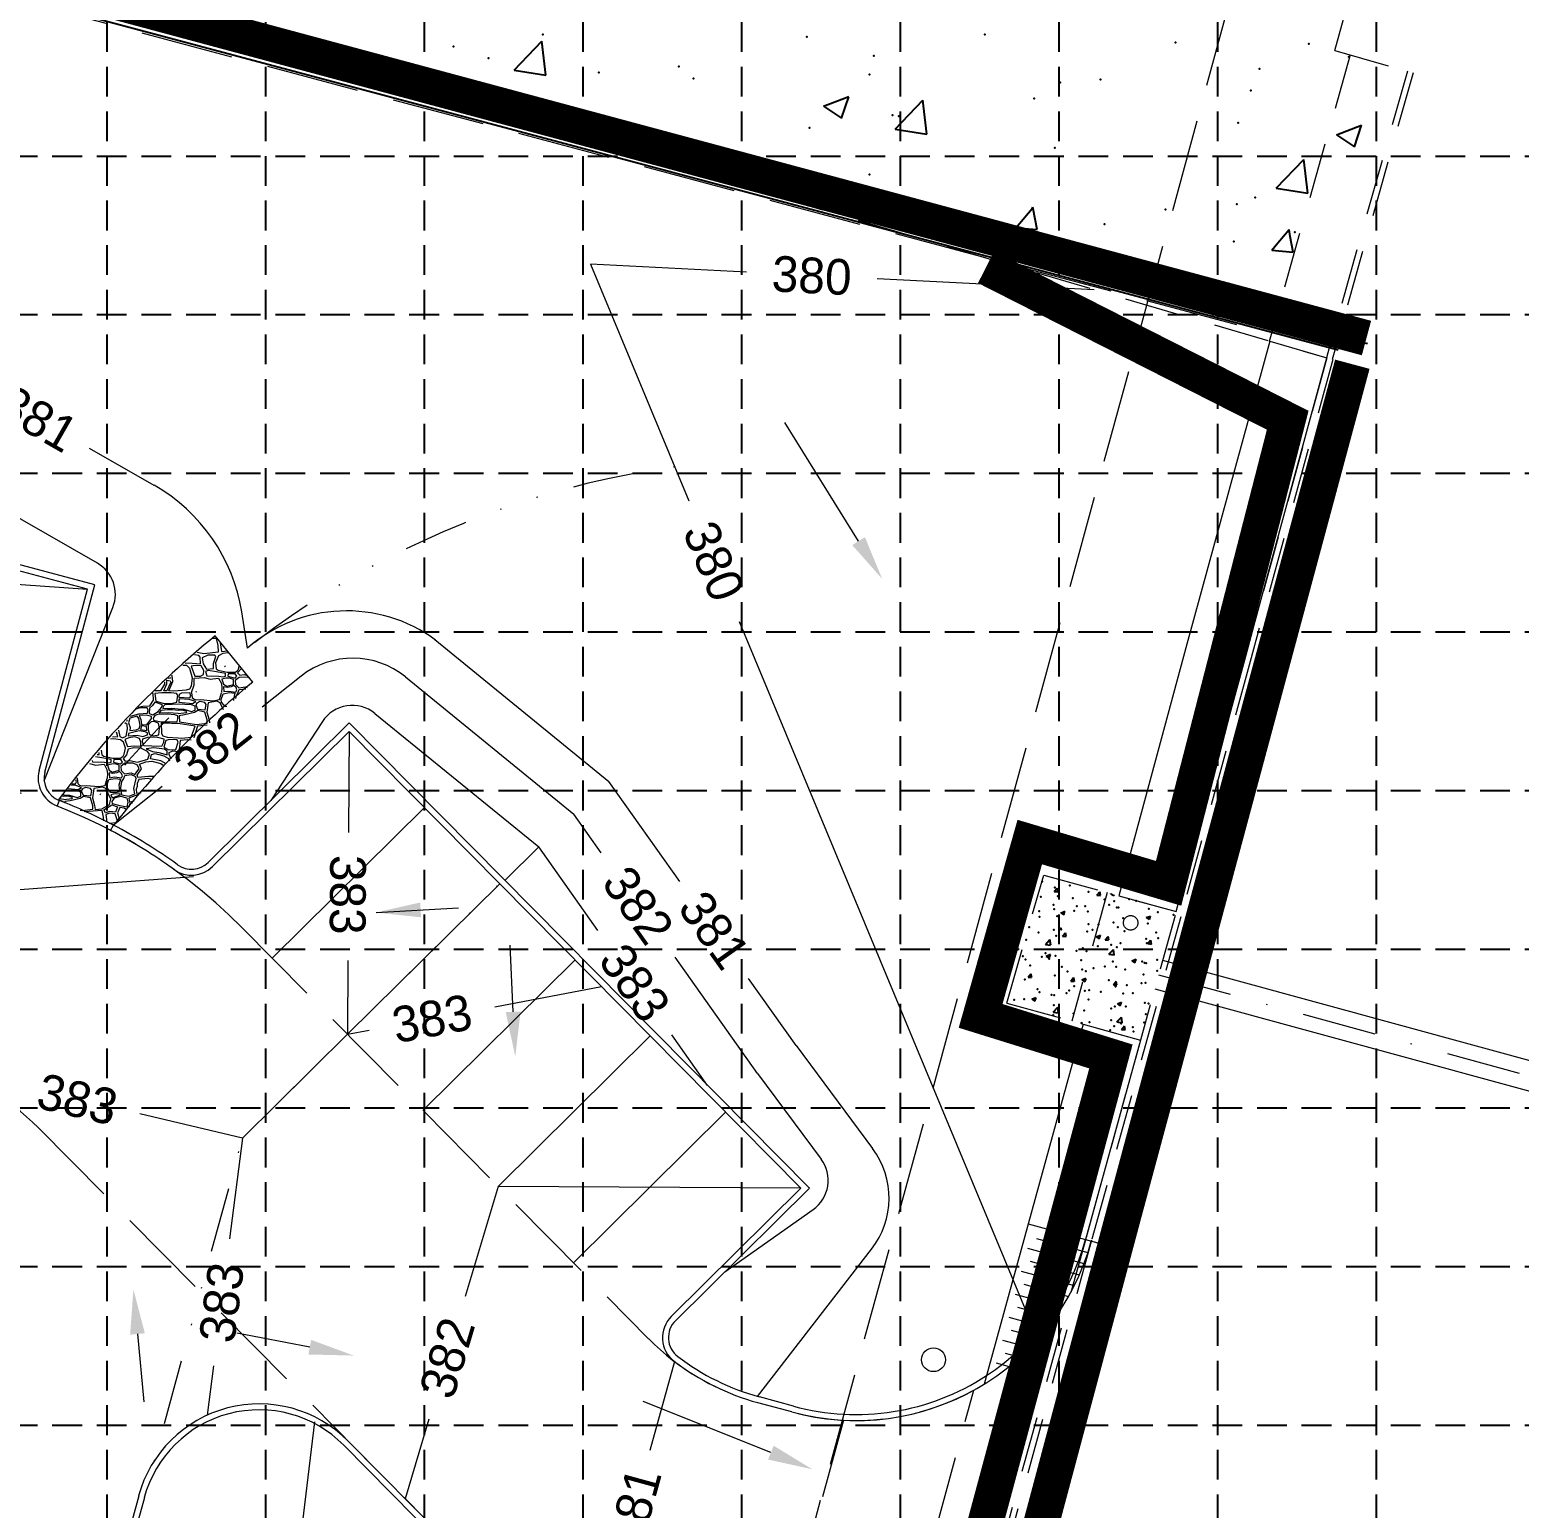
# Model space of a CAD drawing. Header units: feet. Extents: x 3681 to 4536, y 5858 to 6393.
# Drawn here: x 4221.9 to 4347.1, y 6145.1 to 6269.4 of the extents above; entities that cross this region are included whole.
import ezdxf
from ezdxf.enums import TextEntityAlignment as Align

# ---------------------------------------------------------------- set-up
doc = ezdxf.new("R2010")
doc.units = ezdxf.units.FT
doc.header["$MEASUREMENT"] = 0
for name, pattern in [('DGN Style 2', [7.802862, 4.681717, -3.121145]), ('DGN Style 3', [10.924007, 7.802862, -3.121145]), ('DGN Style 4', [12.492382, 6.242289, -3.121145, 0.007803, -3.121145]), ('DGN Style 6', [14.841043, 0.007803, -3.121145, 5.462003, -3.121145, 0.007803, -3.121145]), ('HIDDEN', [0.375, 0.25, -0.125])]:
    doc.linetypes.add(name, pattern=pattern)
doc.layers.get('0').update_dxf_attribs({"lineweight": 0})
doc.layers.add('GRID', color=254, linetype='HIDDEN')
doc.layers.add('SILT FENCE', color=200, linetype='Continuous')
for name, color, linetype, lineweight in [('Level 25', 7, 'Continuous', 0), ('Level 35', 7, 'Continuous', 0), ('Level 38', 7, 'Continuous', 0), ('Level 41', 7, 'Continuous', 0), ('Level 43', 7, 'Continuous', 0), ('LIMITS OF DISTURBANCE', 1, 'HIDDEN', 50), ('PC', 7, 'Continuous', 0), ('Proposed Contour Numbers', 7, 'Continuous', 0)]:
    doc.layers.add(name, color=color, linetype=linetype, lineweight=lineweight)
doc.styles.add('Style-ENGINEERING', font='ENGINEERING.shx')

msp = doc.modelspace()

# ---------------------------------------------------------------- linework, layer by layer
at = {"color": 0, "linetype": 'ByBlock', "lineweight": -2}
for p, q in [((4262.65, 6265.97), (4264.99, 6268.4)), ((4265.33, 6265.55), (4264.99, 6268.4)), ((4262.65, 6265.97), (4265.32, 6265.55)), ((4288.66, 6262.93), (4290.77, 6263.74)), ((4288.66, 6262.93), (4290.16, 6261.92)), ((4290.16, 6261.92), (4290.77, 6263.73)), ((4294.67, 6261), (4297.01, 6263.44)), ((4297.34, 6260.58), (4297.01, 6263.43)), ((4294.67, 6261), (4297.34, 6260.59)), ((4331.78, 6260.53), (4333.88, 6261.33)), ((4331.78, 6260.53), (4333.27, 6259.52)), ((4333.27, 6259.52), (4333.88, 6261.33)), ((4326.69, 6256.04), (4329.02, 6258.47)), ((4329.36, 6255.62), (4329.03, 6258.47)), ((4284.09, 6255.55), (4284.74, 6256.33)), ((4284.93, 6255.3), (4284.74, 6256.33)), ((4326.69, 6256.04), (4329.36, 6255.62)), ((4304.81, 6252.72), (4306.18, 6254.35)), ((4306.18, 6254.35), (4306.26, 6254.45)), ((4306.28, 6254.32), (4306.26, 6254.44)), ((4306.61, 6252.56), (4306.28, 6254.32)), ((4304.81, 6252.72), (4306.6, 6252.57)), ((4306.57, 6250.85), (4308.67, 6251.66)), ((4308.07, 6249.84), (4308.68, 6251.66)), ((4326.33, 6250.84), (4326.84, 6251.44)), ((4326.84, 6251.44), (4327.78, 6252.56)), ((4327.88, 6251.99), (4327.78, 6252.56)), ((4328.13, 6250.68), (4327.88, 6251.99)), ((4306.57, 6250.85), (4308.06, 6249.85)), ((4326.33, 6250.84), (4328.12, 6250.68)), ((4308.04, 6196.94), (4308.29, 6197.22)), ((4308.04, 6196.94), (4308.34, 6196.91)), ((4308.35, 6196.91), (4308.29, 6197.22)), ((4311.63, 6196.62), (4311.87, 6196.91)), ((4311.63, 6196.62), (4311.93, 6196.6)), ((4311.93, 6196.59), (4311.88, 6196.91)), ((4312.8, 6196.75), (4312.81, 6196.76)), ((4312.8, 6196.75), (4313.05, 6196.59)), ((4313.05, 6196.58), (4313.08, 6196.68)), ((4308.6, 6195.14), (4308.71, 6195.18)), ((4308.6, 6195.14), (4308.68, 6195.08)), ((4308.68, 6195.08), (4308.85, 6194.97)), ((4308.71, 6195.18), (4308.95, 6195.28)), ((4308.85, 6194.97), (4308.95, 6195.27)), ((4315.78, 6194.74), (4316.13, 6194.87)), ((4315.78, 6194.74), (4316.03, 6194.57)), ((4316.04, 6194.57), (4316.14, 6194.87)), ((4307.3, 6192.49), (4307.69, 6192.9)), ((4307.75, 6192.42), (4307.69, 6192.9)), ((4308.74, 6193.18), (4308.98, 6193.46)), ((4308.74, 6193.18), (4309.04, 6193.15)), ((4309.04, 6193.15), (4308.98, 6193.46)), ((4311.58, 6193.13), (4311.93, 6193.26)), ((4311.58, 6193.13), (4311.83, 6192.96)), ((4311.83, 6192.96), (4311.94, 6193.26)), ((4312.32, 6192.86), (4312.57, 6193.15)), ((4312.32, 6192.86), (4312.62, 6192.84)), ((4312.63, 6192.83), (4312.57, 6193.15)), ((4315.91, 6192.55), (4316.15, 6192.84)), ((4315.91, 6192.55), (4316.21, 6192.52)), ((4316.21, 6192.52), (4316.16, 6192.83)), ((4307.3, 6192.49), (4307.74, 6192.42)), ((4307.38, 6191.51), (4307.69, 6191.63)), ((4307.38, 6191.51), (4307.61, 6191.36)), ((4307.61, 6191.36), (4307.63, 6191.35)), ((4307.63, 6191.34), (4307.73, 6191.65)), ((4307.69, 6191.63), (4307.73, 6191.65)), ((4312.63, 6191.67), (4313.02, 6192.07)), ((4312.63, 6191.67), (4313.08, 6191.6)), ((4313.08, 6191.59), (4313.03, 6192.07)), ((4314.57, 6191.11), (4314.92, 6191.25)), ((4314.82, 6190.94), (4314.92, 6191.25)), ((4305.85, 6189.73), (4306.09, 6190.02)), ((4306.15, 6189.7), (4306.09, 6190.01)), ((4314.57, 6191.11), (4314.81, 6190.95)), ((4305.85, 6189.73), (4306.14, 6189.7)), ((4309.43, 6189.41), (4309.67, 6189.7)), ((4309.43, 6189.41), (4309.73, 6189.39)), ((4309.74, 6189.38), (4309.68, 6189.7)), ((4310.36, 6189.5), (4310.71, 6189.64)), ((4310.36, 6189.5), (4310.61, 6189.33)), ((4310.62, 6189.33), (4310.72, 6189.63)), ((4313.02, 6189.1), (4313.26, 6189.39)), ((4313.02, 6189.1), (4313.32, 6189.07)), ((4313.32, 6189.07), (4313.26, 6189.38)), ((4306.16, 6187.89), (4306.51, 6188.02)), ((4306.16, 6187.89), (4306.41, 6187.72)), ((4306.42, 6187.72), (4306.52, 6188.02)), ((4313.35, 6187.49), (4313.7, 6187.62)), ((4313.35, 6187.49), (4313.6, 6187.32)), ((4313.6, 6187.32), (4313.7, 6187.62)), ((4307.96, 6186.8), (4308.35, 6187.2)), ((4307.96, 6186.8), (4308.41, 6186.73)), ((4308.41, 6186.72), (4308.35, 6187.2)), ((4313.3, 6185.97), (4313.69, 6186.37)), ((4313.75, 6185.9), (4313.69, 6186.37)), ((4310.27, 6185.83), (4310.37, 6185.94)), ((4310.4, 6185.79), (4310.37, 6185.94)), ((4313.3, 6185.97), (4313.74, 6185.9)), ((4313.71, 6185.34), (4313.95, 6185.63)), ((4313.71, 6185.34), (4314.01, 6185.31)), ((4314.02, 6185.31), (4313.96, 6185.62))]:
    msp.add_line(p, q, dxfattribs=at)
for p in [(4265.07, 6268.95), (4302.22, 6268.96), (4244.48, 6267.64), (4257.56, 6267.96), (4287.26, 6268.77), (4318.23, 6268.28), (4329.43, 6268.19), (4260.5, 6266.96), (4292.88, 6267.18), (4332.81, 6267.08), (4269.76, 6265.77), (4276.51, 6266.28), (4277.73, 6265.26), (4292.53, 6265.61), (4311.94, 6265.19), (4325.3, 6266.09), (4308.54, 6264.93), (4324.56, 6264.25), (4262.32, 6263.15), (4306.36, 6263.59), (4294.44, 6262.19), (4294.99, 6262.1), (4323.5, 6261.55), (4287.48, 6261.11), (4276.95, 6259.18), (4308.1, 6259.44), (4292.52, 6257.19), (4324.92, 6255.25), (4317.41, 6254.26), (4323.4, 6254.69), (4296.25, 6253.71), (4312.26, 6253.03), (4298.46, 6251.76), (4305.9, 6251.69), (4323.14, 6251.57), (4328.28, 6252.36), (4307.73, 6249.46), (4328.39, 6244.91), (4307.02, 6197.78), (4306.93, 6196.48), (4308.11, 6197.27), (4308.34, 6196.53), (4309.36, 6197.43), (4309.6, 6196.37), (4310.93, 6196.91), (4312.26, 6196.26), (4314.35, 6196.29), (4306.79, 6195.29), (4307.98, 6195.81), (4308.04, 6195.46), (4309.73, 6195.3), (4309.94, 6195.71), (4310.65, 6195.7), (4310.87, 6195.24), (4312.65, 6195.8), (4313.09, 6196.12), (4313.32, 6195.58), (4313.44, 6195.59), (4314.93, 6196.14), (4315.99, 6195.47), (4316.76, 6195.2), (4305.93, 6193.94), (4306.82, 6194.8), (4308.28, 6194.87), (4308.6, 6193.83), (4310.93, 6194.2), (4311.78, 6194.15), (4313.03, 6194.32), (4313.38, 6193.93), (4313.85, 6194.7), (4315.9, 6194.25), (4318.08, 6194.98), (4305.69, 6192.88), (4306.73, 6193.49), (4308.02, 6193.7), (4308.21, 6193.2), (4308.62, 6193.74), (4310.81, 6193.58), (4311.27, 6193.71), (4313.61, 6192.59), (4313.94, 6193.6), (4315.76, 6192.95), (4315.84, 6192.58), (4316.61, 6193.49), (4316.77, 6193.01), (4305.41, 6191.51), (4307.01, 6191.45), (4307.31, 6191.76), (4307.63, 6191.27), (4308.15, 6191.54), (4309.92, 6191.95), (4310.46, 6192.18), (4310.75, 6191.91), (4311.71, 6192.34), (4312.84, 6192.45), (4313.32, 6192.26), (4305.63, 6191.22), (4306.01, 6190.71), (4308.68, 6190.6), (4309.15, 6190.21), (4310.3, 6191.16), (4310.4, 6190.37), (4310.69, 6190.25), (4311.35, 6190.49), (4312.29, 6190.62), (4312.96, 6191.05), (4313.26, 6190.6), (4314.02, 6190.37), (4315.45, 6191.04), (4315.63, 6190.93), (4315.78, 6190.92), (4316.69, 6190.26), (4316.7, 6191.2), (4305.57, 6189.55), (4305.99, 6189.79), (4308.09, 6189.87), (4309.72, 6188.97), (4312.63, 6189.47), (4313.2, 6188.94), (4314.14, 6189.07), (4315.39, 6189.23), (4315.55, 6189.97), (4315.72, 6189.26), (4304.67, 6187.82), (4305.51, 6187.89), (4306.63, 6188.73), (4306.8, 6188.47), (4307.83, 6188.24), (4308.03, 6188.21), (4309.08, 6188.4), (4309.3, 6188.62), (4310.63, 6188.58), (4310.92, 6187.87), (4310.98, 6188.65), (4311.97, 6188.5), (4313.83, 6188.37), (4314.64, 6188.39), (4315.66, 6187.59), (4315.97, 6187.51), (4307.97, 6186.54), (4308, 6187.37), (4309.66, 6186.68), (4310.57, 6186.92), (4312.82, 6187.09), (4313.14, 6187.27), (4314.07, 6187.26), (4315.74, 6186.62), (4311, 6185.95), (4312.76, 6185.29), (4312.83, 6186.12), (4313.07, 6185.61), (4313.67, 6185.84), (4314.65, 6185.54), (4314.72, 6185.17), (4315.6, 6185.93)]:
    msp.add_point(p, dxfattribs=at)
at = {"layer": 'GRID', "linetype": 'HIDDEN', "ltscale": 10}
for p, q in [((4228.42, 6378.75), (4228.42, 5912.02)), ((4241.76, 6378.75), (4241.76, 5912.02)), ((4255.09, 6378.75), (4255.09, 5912.02)), ((4268.42, 6378.75), (4268.42, 5912.02)), ((4281.76, 6378.75), (4281.76, 5912.02)), ((4295.09, 6378.75), (4295.09, 5912.02)), ((4308.42, 6378.75), (4308.42, 5912.02)), ((4321.76, 6378.75), (4321.76, 5912.02)), ((4335.09, 6378.75), (4335.09, 5912.02)), ((3695.09, 6258.75), (4521.76, 6258.75)), ((3695.09, 6245.42), (4521.76, 6245.42)), ((3695.09, 6232.08), (4521.76, 6232.08)), ((3695.09, 6218.75), (4521.76, 6218.75)), ((3695.09, 6205.42), (4521.76, 6205.42)), ((3695.09, 6192.08), (4521.76, 6192.08)), ((3695.09, 6178.75), (4521.76, 6178.75)), ((3695.09, 6165.42), (4521.76, 6165.42)), ((3695.09, 6152.08), (4521.76, 6152.08))]:
    msp.add_line(p, q, dxfattribs=at)
at = {"layer": 'Level 25', "color": 7, "linetype": 'DGN Style 3', "lineweight": 0}
for p, q in [((3956.91, 6342.21), (4325.6, 6244)), ((4328.66, 6293.29), (4247.43, 5995.7)), ((4239.75, 6193.94), (4273.96, 6159.34)), ((4222.68, 6177.06), (4256.9, 6142.46)), ((4291.94, 6120.77), (4301.29, 6155.02)), ((4285.99, 6153.2), (4283.14, 6153.97))]:
    msp.add_line(p, q, dxfattribs=at)
for centre, radius, start, end in [((4208.1, 6162.65), 44.5, 44.6799, 75.0844), ((4208.1, 6162.65), 20.5, 44.6799, 75.0844), ((4288.54, 6173.75), 20.5, 224.6799, 254.733), ((4291.39, 6172.97), 20.5, 254.733, 298.8917)]:
    msp.add_arc(centre, radius, start, end, dxfattribs=at)
at = {"layer": 'Level 35', "color": 7, "linetype": 'DGN Style 2', "lineweight": 0}
for p, q in [((4147.04, 6297.33), (4254.13, 6264.35)), ((4331.62, 6267.61), (4337.05, 6286.97)), ((4331.62, 6267.61), (4337.73, 6265.88)), ((4332.92, 6267.24), (4326.11, 6243.16)), ((4337.73, 6265.88), (4330.92, 6241.8)), ((4338.21, 6265.74), (4331.4, 6241.66)), ((4254.13, 6264.35), (4330.97, 6241.78)), ((4330.97, 6241.78), (4324.03, 6216.39)), ((4330.97, 6241.78), (4324.03, 6216.39)), ((4331.45, 6241.65), (4324.51, 6216.26)), ((4331.45, 6241.65), (4324.51, 6216.26)), ((4324.03, 6216.39), (4318.2, 6194.93)), ((4324.03, 6216.39), (4318.2, 6194.93)), ((4324.51, 6216.26), (4318.68, 6194.8)), ((4324.51, 6216.26), (4318.68, 6194.8)), ((4304.05, 6187.55), (4307.16, 6198.32)), ((4307.16, 6198.32), (4318.29, 6195.24)), ((4312.5, 6196.84), (4309.52, 6186.04)), ((4318.2, 6194.93), (4310.69, 6167.75)), ((4318.2, 6194.93), (4310.69, 6167.75)), ((4318.68, 6194.8), (4311.18, 6167.62)), ((4318.68, 6194.8), (4311.18, 6167.62)), ((4304.05, 6187.55), (4315.3, 6184.44)), ((4310.69, 6167.75), (4301.27, 6133.33)), ((4310.69, 6167.75), (4301.27, 6133.33)), ((4311.18, 6167.62), (4301.75, 6133.2)), ((4311.18, 6167.62), (4301.75, 6133.2))]:
    msp.add_line(p, q, dxfattribs=at)
msp.add_circle((4314.47, 6194.3), 0.61, dxfattribs=at)
at = {"layer": 'Level 38', "color": 7, "linetype": 'Continuous', "lineweight": 0}
for p, q in [((4227.41, 6222.7), (4139.48, 6246.12)), ((4226.8, 6222.35), (4139.83, 6245.51)), ((4326.17, 6243.19), (4319.2, 6217.71)), ((4326.17, 6243.19), (4330.97, 6241.78)), ((4318.29, 6195.24), (4330.97, 6241.78)), ((4223.22, 6206.96), (4227.41, 6222.7)), ((4222.73, 6207.09), (4226.8, 6222.35)), ((4319.2, 6217.71), (4313.47, 6196.58)), ((4248.79, 6211.1), (4236.95, 6199.38)), ((4248.79, 6210.39), (4237.3, 6199.03)), ((4248.79, 6211.1), (4287.47, 6171.99)), ((4248.79, 6210.39), (4286.76, 6171.99)), ((4255.12, 6203.99), (4242.32, 6191.33)), ((4261.45, 6197.59), (4248.65, 6184.93)), ((4313.47, 6196.58), (4318.29, 6195.24)), ((4267.78, 6191.19), (4254.98, 6178.53)), ((4310.48, 6185.77), (4305.87, 6169.08)), ((4310.48, 6185.77), (4315.3, 6184.44)), ((4274.1, 6184.79), (4261.3, 6172.13)), ((4315.3, 6184.44), (4310.68, 6167.69)), ((4280.43, 6178.39), (4267.63, 6165.73)), ((4286.76, 6171.99), (4275.86, 6161.22)), ((4287.47, 6171.99), (4276.21, 6160.86)), ((4305.87, 6169.08), (4302.16, 6155.53)), ((4305.85, 6169.01), (4310.68, 6167.69)), ((4306.55, 6167.78), (4310.87, 6166.6)), ((4310.68, 6167.69), (4312.12, 6167.3)), ((4312.12, 6167.3), (4295.08, 6104.56)), ((4305.81, 6166.95), (4310.54, 6165.66)), ((4305.28, 6165.02), (4309.72, 6163.81)), ((4306.03, 6165.85), (4310.15, 6164.72)), ((4305.5, 6163.93), (4309.24, 6162.9)), ((4304.75, 6163.09), (4308.71, 6162.01)), ((4304.97, 6162), (4308.12, 6161.13)), ((4304.22, 6161.16), (4307.48, 6160.27)), ((4304.44, 6160.07), (4306.78, 6159.43)), ((4303.7, 6159.23), (4306.01, 6158.6)), ((4303.91, 6158.14), (4305.17, 6157.8)), ((4303.17, 6157.31), (4304.25, 6157.01)), ((4285.99, 6153.2), (4283.14, 6153.97)), ((4286.12, 6153.68), (4283.27, 6154.46)), ((4248.34, 6150.41), (4256.54, 6142.11)), ((4248.69, 6150.76), (4256.9, 6142.46)), ((4231.1, 6146.14), (4208.62, 6063.81)), ((4231.58, 6146.01), (4209.1, 6063.64))]:
    msp.add_line(p, q, dxfattribs=at)
at = {"layer": 'Level 38', "color": 1, "linetype": 'Continuous', "lineweight": 0}
for p, q in [((4224.42, 6204.58), (4224.24, 6204.12)), ((4228.74, 6202.07), (4228.98, 6202.51))]:
    msp.add_line(p, q, dxfattribs=at)
at = {"layer": 'Level 38', "color": 7, "linetype": 'Continuous', "lineweight": 0}
for centre, radius, start, end in [((4225.15, 6206.45), 2.5, 165.0844, 248.7348), ((4225.15, 6206.45), 2, 165.0844, 248.7348), ((4208.1, 6162.65), 45, 54.2814, 62.3653), ((4208.1, 6162.65), 44.5, 54.2814, 62.3653), ((4235.54, 6200.8), 2.5, 234.2814, 314.6799), ((4235.54, 6200.8), 2, 234.2814, 314.6799), ((4291.39, 6172.97), 20.5, 254.733, 344.6899), ((4291.39, 6172.97), 20, 303.2768, 344.6899), ((4277.62, 6159.44), 2.5, 134.6799, 232.6635), ((4277.62, 6159.44), 2, 134.6799, 232.6635), ((4288.54, 6173.75), 20.5, 232.6635, 254.733), ((4288.54, 6173.75), 20, 232.6635, 254.733), ((4291.39, 6172.97), 20, 254.733, 303.2768), ((4241.22, 6143.37), 10.5, 44.6799, 164.733), ((4241.22, 6143.37), 10, 44.6799, 164.733)]:
    msp.add_arc(centre, radius, start, end, dxfattribs=at)
at = {"layer": 'Level 38', "color": 1, "linetype": 'Continuous', "lineweight": 0}
msp.add_arc((4208.1, 6162.65), 45, 62.3653, 68.7348, dxfattribs=at)
at = {"layer": 'Level 41', "color": 7, "linetype": 'Continuous', "lineweight": 0}
for p, q in [((4317.15, 6191.15), (4383.7, 6172.99)), ((4316.49, 6188.74), (4382.04, 6170.85))]:
    msp.add_line(p, q, dxfattribs=at)
at = {"layer": 'Level 41', "color": 7, "linetype": 'DGN Style 4', "lineweight": 0}
msp.add_line((4316.82, 6189.94), (4382.87, 6171.92), dxfattribs=at)
at = {"layer": 'Level 41', "color": 7, "linetype": 'Continuous', "lineweight": 0}
msp.add_circle((4297.9, 6157.58), 1, dxfattribs=at)
at = {"layer": 'Level 43', "color": 7, "lineweight": -3}
for p, q in [((4332.98, 6243.59), (3955.78, 6343.42)), ((3955.78, 6343.42), (4334.37, 6242.98)), ((4331.92, 6242.42), (3956.48, 6342.7))]:
    msp.add_line(p, q, dxfattribs=at)
at = {"layer": 'Level 43', "color": 1, "linetype": 'Continuous', "lineweight": 0}
for p, q in [((4237.63, 6218.19), (4237.26, 6218.16)), ((4237.43, 6218.31), (4237.6, 6218.33)), ((4240.7, 6214.54), (4237.54, 6218.41)), ((4237.77, 6217.62), (4237.63, 6218.19)), ((4237.8, 6217.08), (4237.77, 6217.62)), ((4237.99, 6217.85), (4237.96, 6217.84)), ((4237.96, 6217.84), (4238.05, 6217.11)), ((4236.15, 6216.77), (4235.78, 6216.82)), ((4236.02, 6217.04), (4236.57, 6216.95)), ((4236.27, 6216.64), (4236.15, 6216.77)), ((4236.29, 6216.07), (4236.27, 6216.64)), ((4236.91, 6216.79), (4236.44, 6216.57)), ((4236.44, 6216.57), (4236.52, 6216.07)), ((4236.57, 6216.95), (4237.8, 6217.08)), ((4237.49, 6216.79), (4236.91, 6216.79)), ((4237.38, 6216.09), (4237.59, 6216.69)), ((4237.59, 6216.69), (4237.49, 6216.79)), ((4237.8, 6216.73), (4237.55, 6216.16)), ((4238.16, 6216.93), (4237.8, 6216.73)), ((4238.05, 6217.11), (4238.56, 6217.15)), ((4238.6, 6216.98), (4238.16, 6216.93)), ((4238.71, 6216.97), (4238.6, 6216.98)), ((4233.92, 6215.07), (4233.9, 6215.12)), ((4233.97, 6214.59), (4233.92, 6215.07)), ((4234.82, 6215.95), (4235.11, 6215.96)), ((4235.02, 6216.12), (4235.25, 6216.15)), ((4235.11, 6215.96), (4235.36, 6215.71)), ((4235.25, 6216.15), (4236.29, 6216.07)), ((4235.36, 6215.71), (4235.6, 6214.88)), ((4235.86, 6215.93), (4235.52, 6215.87)), ((4235.52, 6215.87), (4235.81, 6215.02)), ((4236.34, 6215.9), (4235.86, 6215.93)), ((4236.3, 6215.02), (4236.55, 6215.17)), ((4236.58, 6215.51), (4236.34, 6215.9)), ((4236.52, 6216.07), (4236.81, 6215.61)), ((4236.55, 6215.17), (4236.58, 6215.51)), ((4236.94, 6215.5), (4236.72, 6215.43)), ((4236.72, 6215.43), (4236.82, 6215.05)), ((4236.81, 6215.61), (4237.39, 6215.68)), ((4236.82, 6215.05), (4237.83, 6215.02)), ((4237.63, 6215.4), (4236.94, 6215.5)), ((4237.39, 6215.68), (4237.38, 6216.09)), ((4237.55, 6216.16), (4237.61, 6215.65)), ((4237.61, 6215.65), (4237.79, 6215.53)), ((4238.4, 6215.25), (4237.63, 6215.4)), ((4237.79, 6215.53), (4238.54, 6215.37)), ((4238.19, 6214.98), (4238.4, 6215.03)), ((4238.4, 6215.03), (4238.4, 6215.25)), ((4238.54, 6215.37), (4239.2, 6215.37)), ((4238.63, 6215.24), (4238.59, 6215.02)), ((4239.21, 6215.24), (4238.63, 6215.24)), ((4239.2, 6215.37), (4239.43, 6215.52)), ((4239.2, 6214.87), (4239.34, 6215.03)), ((4239.34, 6215.03), (4239.21, 6215.24)), ((4239.7, 6215.64), (4239.4, 6215.3)), ((4239.4, 6215.3), (4239.59, 6215.12)), ((4239.43, 6215.52), (4239.51, 6215.71)), ((4239.51, 6215.71), (4239.55, 6215.94)), ((4239.59, 6215.12), (4239.97, 6215.16)), ((4239.73, 6215.72), (4239.7, 6215.64)), ((4239.97, 6215.16), (4240.24, 6215.1)), ((4232.92, 6213.79), (4232.46, 6213.81)), ((4233.26, 6214.37), (4232.92, 6213.79)), ((4233.2, 6213.81), (4233.46, 6214.39)), ((4233.47, 6213.81), (4233.2, 6213.81)), ((4233.27, 6214.54), (4233.26, 6214.37)), ((4233.46, 6214.39), (4233.47, 6214.69)), ((4233.47, 6214.69), (4233.74, 6214.65)), ((4233.8, 6214.52), (4233.47, 6213.81)), ((4233.78, 6214.85), (4233.59, 6214.83)), ((4233.64, 6213.81), (4233.97, 6214.59)), ((4234.05, 6213.76), (4233.64, 6213.81)), ((4233.74, 6214.96), (4233.78, 6214.85)), ((4233.74, 6214.65), (4233.8, 6214.52)), ((4234.42, 6213.8), (4234.05, 6213.76)), ((4235.09, 6213.86), (4234.43, 6213.8)), ((4235.37, 6213.95), (4235.09, 6213.86)), ((4235.51, 6214.19), (4235.37, 6213.95)), ((4235.6, 6214.88), (4235.51, 6214.19)), ((4235.54, 6213.66), (4235.76, 6214.3)), ((4235.76, 6214.3), (4235.77, 6214.86)), ((4235.77, 6214.86), (4236.59, 6214.92)), ((4235.81, 6215.02), (4236.3, 6215.02)), ((4236.59, 6214.92), (4237.12, 6214.78)), ((4237.12, 6214.78), (4237.81, 6214.86)), ((4237.81, 6214.86), (4238.05, 6214.41)), ((4237.83, 6215.02), (4238.19, 6214.98)), ((4238.05, 6214.41), (4238.09, 6214.05)), ((4238.09, 6214.05), (4238.07, 6213.67)), ((4238.43, 6214.86), (4238.08, 6214.78)), ((4238.08, 6214.78), (4238.22, 6214.36)), ((4238.22, 6214.36), (4238.51, 6214.19)), ((4238.54, 6214.07), (4238.24, 6214.13)), ((4238.24, 6214.13), (4238.26, 6213.73)), ((4238.26, 6213.73), (4238.68, 6213.78)), ((4238.74, 6214.87), (4238.43, 6214.86)), ((4238.51, 6214.19), (4239.07, 6214.34)), ((4238.88, 6214.13), (4238.54, 6214.07)), ((4238.59, 6215.02), (4239.2, 6214.87)), ((4238.68, 6213.78), (4239.26, 6213.7)), ((4239.08, 6214.76), (4238.74, 6214.87)), ((4239.11, 6214.24), (4238.88, 6214.13)), ((4239.07, 6214.34), (4239.08, 6214.76)), ((4239.28, 6214.08), (4239.11, 6214.24)), ((4239.55, 6214.93), (4239.21, 6214.67)), ((4239.21, 6214.67), (4239.25, 6214.32)), ((4239.25, 6214.32), (4239.53, 6214.04)), ((4239.26, 6213.7), (4239.35, 6213.89)), ((4239.35, 6213.89), (4239.28, 6214.08)), ((4239.45, 6213.66), (4239.55, 6213.9)), ((4239.53, 6214.04), (4240.09, 6214.14)), ((4240.24, 6214.95), (4239.55, 6214.93)), ((4239.55, 6213.9), (4240.09, 6213.98)), ((4240.09, 6214.14), (4240.22, 6214.08)), ((4240.09, 6213.98), (4240.1, 6213.98)), ((4240.43, 6214.86), (4240.24, 6214.95)), ((4231.45, 6212.51), (4232.04, 6212.53)), ((4232.25, 6212.57), (4232.01, 6212.35)), ((4232.04, 6212.53), (4232.35, 6213.01)), ((4232.31, 6213.57), (4232.22, 6213.59)), ((4232.47, 6212.84), (4232.25, 6212.57)), ((4232.35, 6213.01), (4232.31, 6213.57)), ((4233.05, 6213.64), (4232.45, 6213.57)), ((4232.45, 6213.57), (4232.53, 6212.94)), ((4233.09, 6212.63), (4232.47, 6212.84)), ((4232.53, 6212.94), (4233.24, 6212.74)), ((4233.02, 6212.41), (4233.09, 6212.63)), ((4233.83, 6213.63), (4233.05, 6213.64)), ((4233.29, 6212.62), (4233.17, 6212.48)), ((4233.24, 6212.74), (4233.94, 6212.76)), ((4233.91, 6212.64), (4233.29, 6212.62)), ((4234.27, 6213.58), (4233.83, 6213.63)), ((4234.41, 6212.68), (4233.91, 6212.64)), ((4233.94, 6212.76), (4234.3, 6212.86)), ((4234.4, 6213.44), (4234.27, 6213.58)), ((4234.3, 6212.86), (4234.37, 6213.23)), ((4234.37, 6213.23), (4234.4, 6213.44)), ((4235.55, 6212.62), (4234.43, 6212.68)), ((4234.49, 6213.5), (4234.47, 6213.27)), ((4234.47, 6213.27), (4235.41, 6213.2)), ((4234.53, 6213.12), (4234.47, 6213.05)), ((4234.47, 6213.05), (4234.47, 6212.84)), ((4234.47, 6212.84), (4235.63, 6212.74)), ((4234.7, 6213.61), (4234.49, 6213.5)), ((4235.35, 6213.08), (4234.53, 6213.12)), ((4235.39, 6213.64), (4234.7, 6213.61)), ((4235.9, 6212.89), (4235.35, 6213.08)), ((4235.48, 6213.36), (4235.39, 6213.64)), ((4235.41, 6213.2), (4235.48, 6213.36)), ((4235.54, 6213.64), (4235.59, 6213.24)), ((4235.84, 6212.51), (4235.55, 6212.62)), ((4235.59, 6213.24), (4235.75, 6213.09)), ((4235.63, 6212.74), (4235.9, 6212.89)), ((4235.75, 6213.09), (4235.99, 6213.03)), ((4236, 6212.77), (4235.89, 6212.61)), ((4235.89, 6212.61), (4236.04, 6212.26)), ((4235.99, 6213.03), (4236.32, 6213.07)), ((4236.24, 6212.91), (4236, 6212.77)), ((4236.67, 6212.82), (4236.24, 6212.91)), ((4236.32, 6213.07), (4237.36, 6212.97)), ((4236.77, 6212.65), (4236.67, 6212.82)), ((4236.69, 6212.2), (4236.77, 6212.65)), ((4236.94, 6212.8), (4236.82, 6212.02)), ((4237.66, 6212.93), (4236.94, 6212.8)), ((4237.36, 6212.97), (4237.89, 6213.06)), ((4237.94, 6212.8), (4237.66, 6212.93)), ((4237.89, 6213.06), (4238.07, 6213.64)), ((4238.22, 6212.2), (4237.94, 6212.8)), ((4238.04, 6213.06), (4238.21, 6213.56)), ((4238.06, 6212.86), (4238.04, 6213.06)), ((4238.36, 6212.47), (4238.06, 6212.86)), ((4238.21, 6213.56), (4238.73, 6213.66)), ((4238.73, 6213.66), (4239.17, 6213.59)), ((4239.17, 6213.59), (4239.06, 6213.1)), ((4239.06, 6213.1), (4239.07, 6213)), ((4239.28, 6213.39), (4239.24, 6213.16)), ((4239.44, 6213.65), (4239.28, 6213.39)), ((4230.08, 6211.29), (4230.12, 6211.29)), ((4230.12, 6211.29), (4230.14, 6211.37)), ((4230.35, 6211.51), (4230.25, 6211.11)), ((4230.96, 6211.68), (4230.35, 6211.51)), ((4230.41, 6211.68), (4231.1, 6211.88)), ((4231.21, 6212.37), (4230.9, 6212.25)), ((4231.12, 6211.46), (4230.96, 6211.68)), ((4231.06, 6212.44), (4231.45, 6212.51)), ((4231.1, 6211.88), (4231.83, 6211.93)), ((4231.22, 6210.91), (4231.12, 6211.46)), ((4231.74, 6211.75), (4231.15, 6211.73)), ((4231.15, 6211.73), (4231.28, 6211.4)), ((4231.8, 6212.37), (4231.21, 6212.37)), ((4231.28, 6211.4), (4231.34, 6210.97)), ((4232.18, 6211.65), (4231.74, 6211.75)), ((4231.78, 6210.94), (4232.19, 6211.46)), ((4231.9, 6212.17), (4231.8, 6212.37)), ((4231.83, 6211.93), (4231.9, 6212.17)), ((4232.01, 6212.35), (4231.99, 6211.89)), ((4231.99, 6211.89), (4232.3, 6211.77)), ((4232.19, 6211.46), (4232.18, 6211.65)), ((4232.3, 6211.77), (4232.73, 6212.05)), ((4232.46, 6211.74), (4232.33, 6211.49)), ((4232.33, 6211.49), (4232.34, 6211.33)), ((4232.34, 6211.33), (4232.96, 6211.2)), ((4232.72, 6211.81), (4232.46, 6211.74)), ((4233.48, 6211.85), (4232.72, 6211.81)), ((4232.73, 6212.05), (4233.02, 6212.41)), ((4232.82, 6211.93), (4233.03, 6212.17)), ((4233.59, 6211.96), (4232.82, 6211.93)), ((4233.03, 6212.17), (4233.52, 6212.23)), ((4233.17, 6212.48), (4233.13, 6212.31)), ((4233.13, 6212.31), (4233.86, 6212.35)), ((4234.13, 6211.79), (4233.48, 6211.85)), ((4233.52, 6212.23), (4233.95, 6212.22)), ((4234.41, 6211.9), (4233.59, 6211.96)), ((4233.86, 6212.35), (4234.41, 6212.29)), ((4233.95, 6212.22), (4234.42, 6212.18)), ((4234.38, 6211.69), (4234.13, 6211.79)), ((4234.34, 6211.21), (4234.4, 6211.45)), ((4234.4, 6211.45), (4234.38, 6211.69)), ((4234.43, 6212.29), (4234.9, 6212.25)), ((4234.88, 6212.14), (4234.43, 6212.18)), ((4234.43, 6211.9), (4234.9, 6211.94)), ((4234.95, 6211.78), (4234.51, 6211.71)), ((4234.51, 6211.71), (4234.54, 6211.18)), ((4235.14, 6212.05), (4234.88, 6212.14)), ((4234.9, 6212.25), (4235.53, 6212.06)), ((4234.9, 6211.94), (4235.11, 6211.98)), ((4235.78, 6211.98), (4234.95, 6211.78)), ((4235.11, 6211.98), (4235.14, 6212.05)), ((4235.53, 6212.06), (4235.85, 6212.17)), ((4236.06, 6212.15), (4235.78, 6211.98)), ((4235.85, 6212.17), (4235.84, 6212.51)), ((4236.04, 6212.26), (4236.69, 6212.2)), ((4236.65, 6212.02), (4236.06, 6212.15)), ((4236.86, 6211.36), (4236.65, 6212.02)), ((4236.82, 6212.02), (4237.02, 6211.37)), ((4236.86, 6211.07), (4236.86, 6211.36)), ((4237.02, 6211.37), (4237.05, 6211.1)), ((4238.5, 6212.47), (4238.36, 6212.47)), ((4229.34, 6209.97), (4229.24, 6210.32)), ((4229.39, 6210.5), (4229.52, 6209.97)), ((4230.13, 6210.97), (4229.93, 6211.12)), ((4230.05, 6210), (4230.16, 6210.6)), ((4230.16, 6210.6), (4230.13, 6210.97)), ((4230.24, 6210.22), (4230.21, 6210.02)), ((4230.21, 6210.02), (4230.97, 6210.07)), ((4231.14, 6210.43), (4230.24, 6210.22)), ((4230.25, 6211.11), (4230.38, 6210.72)), ((4230.38, 6210.72), (4230.35, 6210.46)), ((4230.35, 6210.46), (4230.9, 6210.52)), ((4230.9, 6210.52), (4231.14, 6210.64)), ((4230.97, 6210.07), (4231.45, 6209.96)), ((4231.14, 6210.64), (4231.22, 6210.91)), ((4231.64, 6210.36), (4231.14, 6210.43)), ((4231.34, 6210.85), (4231.26, 6210.54)), ((4231.26, 6210.54), (4231.78, 6210.47)), ((4231.34, 6210.97), (4231.78, 6210.94)), ((4231.77, 6210.81), (4231.34, 6210.85)), ((4231.45, 6209.96), (4231.84, 6210.09)), ((4231.83, 6210.27), (4231.64, 6210.36)), ((4231.78, 6210.47), (4231.77, 6210.81)), ((4231.84, 6210.09), (4231.83, 6210.27)), ((4232.15, 6211.19), (4231.91, 6210.94)), ((4231.91, 6210.94), (4231.91, 6210.51)), ((4231.91, 6210.51), (4232.01, 6210.13)), ((4232.01, 6210.13), (4232.35, 6210.03)), ((4232.37, 6211.21), (4232.15, 6211.19)), ((4232.35, 6210.03), (4232.8, 6210.09)), ((4232.77, 6211.08), (4232.37, 6211.21)), ((4232.84, 6210.65), (4232.77, 6211.08)), ((4232.8, 6210.09), (4232.84, 6210.65)), ((4232.96, 6211.2), (4233.71, 6211.18)), ((4233.86, 6211.06), (4232.98, 6211.07)), ((4232.98, 6211.07), (4233.02, 6210.2)), ((4233.02, 6210.2), (4233.12, 6210.03)), ((4233.12, 6210.03), (4233.5, 6209.9)), ((4233.71, 6211.18), (4234.34, 6211.21)), ((4234.42, 6211.04), (4233.86, 6211.06)), ((4235.84, 6210.84), (4234.43, 6211.04)), ((4234.54, 6211.18), (4235.97, 6210.97)), ((4235.52, 6209.91), (4235.84, 6210.84)), ((4236.03, 6210.84), (4235.74, 6209.86)), ((4235.97, 6210.97), (4236.86, 6211.07)), ((4236.85, 6210.9), (4236.03, 6210.84)), ((4227.95, 6208.82), (4228, 6208.43)), ((4228.99, 6209.76), (4228.73, 6209.73)), ((4228.9, 6209.93), (4229.34, 6209.97)), ((4229.56, 6209.69), (4228.99, 6209.76)), ((4229.52, 6209.97), (4229.75, 6209.86)), ((4229.82, 6209.48), (4229.56, 6209.69)), ((4229.75, 6209.86), (4230.05, 6210)), ((4229.98, 6208.99), (4229.82, 6209.48)), ((4229.89, 6208.49), (4229.98, 6208.99)), ((4230.26, 6209.86), (4229.93, 6209.72)), ((4229.93, 6209.72), (4230.16, 6209.13)), ((4230.23, 6208.9), (4230.09, 6208.41)), ((4230.16, 6209.13), (4230.73, 6209.19)), ((4230.69, 6209), (4230.23, 6208.9)), ((4230.78, 6209.92), (4230.26, 6209.86)), ((4231.29, 6208.97), (4230.69, 6209)), ((4230.73, 6209.19), (4231.29, 6209.16)), ((4231.17, 6209.79), (4230.78, 6209.92)), ((4231.27, 6209.48), (4231.17, 6209.79)), ((4231.29, 6209.16), (4231.27, 6209.48)), ((4231.85, 6208.69), (4231.29, 6208.97)), ((4231.42, 6209.5), (4231.45, 6209.77)), ((4231.52, 6209.17), (4231.42, 6209.5)), ((4231.45, 6209.77), (4231.86, 6209.9)), ((4232.21, 6209.15), (4231.52, 6209.17)), ((4232.36, 6209), (4231.73, 6208.92)), ((4231.73, 6208.92), (4232.27, 6208.69)), ((4231.86, 6209.9), (4232.58, 6209.92)), ((4233.01, 6209.12), (4232.21, 6209.15)), ((4233.26, 6208.9), (4232.36, 6209)), ((4232.58, 6209.92), (4233.21, 6209.77)), ((4233.18, 6209.47), (4233.01, 6209.12)), ((4233.21, 6209.77), (4233.18, 6209.47)), ((4233.39, 6209.63), (4233.22, 6209.07)), ((4233.22, 6209.07), (4233.58, 6208.88)), ((4233.5, 6208.73), (4233.26, 6208.9)), ((4233.68, 6209.71), (4233.39, 6209.63)), ((4233.5, 6209.9), (4234.42, 6209.85)), ((4233.58, 6208.88), (4234.12, 6208.85)), ((4234.33, 6209.67), (4233.68, 6209.71)), ((4234.12, 6208.85), (4234.22, 6208.88)), ((4234.22, 6208.88), (4234.43, 6209.49)), ((4234.43, 6209.49), (4234.33, 6209.67)), ((4234.43, 6209.85), (4234.73, 6209.83)), ((4234.58, 6209.62), (4234.49, 6208.85)), ((4234.49, 6208.85), (4234.7, 6208.87)), ((4235.17, 6209.69), (4234.58, 6209.62)), ((4234.73, 6209.83), (4235.52, 6209.91)), ((4235.51, 6209.64), (4235.17, 6209.69)), ((4235.74, 6209.86), (4235.74, 6209.86)), ((4226.98, 6207.69), (4227.51, 6207.55)), ((4227.18, 6207.93), (4227.21, 6207.83)), ((4227.21, 6207.83), (4228.22, 6207.8)), ((4228.01, 6208.18), (4227.46, 6208.25)), ((4227.51, 6207.55), (4228.2, 6207.63)), ((4227.62, 6208.44), (4227.78, 6208.46)), ((4227.78, 6208.46), (4227.77, 6208.62)), ((4228, 6208.43), (4228.17, 6208.31)), ((4228.79, 6208.02), (4228.01, 6208.18)), ((4228.17, 6208.31), (4228.92, 6208.15)), ((4228.2, 6207.63), (4228.43, 6207.19)), ((4228.22, 6207.8), (4228.58, 6207.76)), ((4228.82, 6207.63), (4228.47, 6207.55)), ((4228.47, 6207.55), (4228.61, 6207.14)), ((4228.58, 6207.76), (4228.79, 6207.81)), ((4228.79, 6207.81), (4228.79, 6208.02)), ((4229.13, 6207.65), (4228.82, 6207.63)), ((4228.92, 6208.15), (4229.58, 6208.15)), ((4229.01, 6208.02), (4228.98, 6207.79)), ((4228.98, 6207.79), (4229.58, 6207.65)), ((4229.6, 6208.02), (4229.01, 6208.02)), ((4229.47, 6207.54), (4229.13, 6207.65)), ((4229.46, 6207.12), (4229.47, 6207.54)), ((4229.58, 6208.15), (4229.81, 6208.3)), ((4229.58, 6207.65), (4229.73, 6207.81)), ((4229.73, 6207.81), (4229.6, 6208.02)), ((4229.94, 6207.71), (4229.6, 6207.45)), ((4230.09, 6208.41), (4229.79, 6208.08)), ((4229.79, 6208.08), (4229.97, 6207.9)), ((4229.81, 6208.3), (4229.89, 6208.49)), ((4230.63, 6207.73), (4229.94, 6207.71)), ((4229.97, 6207.9), (4230.36, 6207.94)), ((4230.36, 6207.94), (4231, 6207.79)), ((4231, 6207.56), (4230.63, 6207.73)), ((4231, 6207.79), (4231.87, 6208.06)), ((4231.15, 6207.23), (4231, 6207.56)), ((4231.16, 6207.64), (4231.69, 6207.83)), ((4231.34, 6207.24), (4231.16, 6207.64)), ((4231.69, 6207.83), (4232.2, 6207.89)), ((4232, 6208.48), (4231.85, 6208.69)), ((4231.87, 6208.06), (4232, 6208.48)), ((4232.09, 6208.08), (4232.19, 6208.44)), ((4232.96, 6207.91), (4232.09, 6208.08)), ((4232.19, 6208.44), (4232.48, 6208.54)), ((4232.2, 6207.89), (4232.96, 6207.7)), ((4232.27, 6208.69), (4232.79, 6208.62)), ((4232.48, 6208.54), (4233.22, 6208.33)), ((4232.79, 6208.62), (4233.48, 6208.41)), ((4233.41, 6207.65), (4232.96, 6207.91)), ((4232.96, 6207.7), (4233.25, 6207.5)), ((4233.22, 6208.33), (4233.61, 6208.1)), ((4233.48, 6208.41), (4233.5, 6208.73)), ((4233.61, 6208.1), (4233.68, 6207.91)), ((4233.66, 6208.63), (4233.98, 6208.75)), ((4233.66, 6208.45), (4233.66, 6208.63)), ((4233.83, 6208.06), (4233.66, 6208.45)), ((4233.98, 6208.75), (4234.42, 6208.71)), ((4234.43, 6208.71), (4234.53, 6208.71)), ((4225.86, 6206.14), (4225.81, 6206.33)), ((4225.92, 6206.44), (4225.94, 6206.48)), ((4225.92, 6206.42), (4225.98, 6206.02)), ((4228.28, 6205.84), (4228.46, 6206.42)), ((4228.42, 6205.84), (4228.6, 6206.34)), ((4228.43, 6207.19), (4228.48, 6206.82)), ((4228.48, 6206.82), (4228.46, 6206.44)), ((4228.6, 6206.34), (4229.12, 6206.44)), ((4228.61, 6207.14), (4228.9, 6206.97)), ((4228.92, 6206.85), (4228.63, 6206.91)), ((4228.63, 6206.91), (4228.65, 6206.5)), ((4228.65, 6206.5), (4229.07, 6206.56)), ((4228.9, 6206.97), (4229.46, 6207.12)), ((4229.27, 6206.91), (4228.92, 6206.85)), ((4229.07, 6206.56), (4229.65, 6206.48)), ((4229.12, 6206.44), (4229.56, 6206.37)), ((4229.49, 6207.02), (4229.27, 6206.91)), ((4229.56, 6206.37), (4229.44, 6205.88)), ((4229.66, 6206.86), (4229.49, 6207.02)), ((4229.6, 6207.45), (4229.63, 6207.09)), ((4229.63, 6207.09), (4229.92, 6206.82)), ((4229.65, 6206.48), (4229.73, 6206.66)), ((4229.73, 6206.66), (4229.66, 6206.86)), ((4229.83, 6206.42), (4229.66, 6206.17)), ((4229.84, 6206.44), (4229.94, 6206.68)), ((4229.92, 6206.82), (4230.48, 6206.91)), ((4229.94, 6206.68), (4230.48, 6206.76)), ((4230.48, 6206.91), (4230.79, 6206.78)), ((4230.48, 6206.76), (4230.79, 6206.62)), ((4230.7, 6205.59), (4230.88, 6206.42)), ((4230.79, 6206.78), (4231.15, 6207.23)), ((4230.79, 6206.62), (4230.89, 6206.44)), ((4230.98, 6206.7), (4231.34, 6207.24)), ((4231.02, 6206.51), (4230.98, 6206.7)), ((4231.11, 6206.35), (4230.98, 6206.02)), ((4231.93, 6206.61), (4231.02, 6206.51)), ((4231.86, 6206.42), (4231.11, 6206.35)), ((4232.24, 6206.36), (4231.86, 6206.42)), ((4232.43, 6206.59), (4231.93, 6206.61)), ((4224.73, 6205.08), (4224.8, 6205.07)), ((4224.82, 6205.07), (4225.29, 6205.03)), ((4225.94, 6205.4), (4225.05, 6205.44)), ((4225.17, 6205.59), (4226.02, 6205.52)), ((4225.29, 6205.03), (4225.92, 6204.84)), ((4225.74, 6205.86), (4225.42, 6205.88)), ((4225.52, 6206), (4225.8, 6205.97)), ((4226.29, 6205.67), (4225.74, 6205.86)), ((4225.8, 6205.97), (4225.86, 6206.14)), ((4226.23, 6205.29), (4225.94, 6205.4)), ((4225.98, 6206.02), (4226.13, 6205.87)), ((4226.02, 6205.52), (4226.29, 6205.67)), ((4226.13, 6205.87), (4226.37, 6205.81)), ((4226.24, 6204.95), (4226.23, 6205.29)), ((4226.38, 6205.55), (4226.28, 6205.39)), ((4226.28, 6205.39), (4226.43, 6205.04)), ((4226.37, 6205.81), (4226.71, 6205.85)), ((4226.62, 6205.68), (4226.38, 6205.55)), ((4226.43, 6205.04), (4227.08, 6204.98)), ((4227.06, 6205.6), (4226.62, 6205.68)), ((4226.71, 6205.85), (4227.75, 6205.75)), ((4227.15, 6205.42), (4227.06, 6205.6)), ((4227.08, 6204.98), (4227.15, 6205.42)), ((4227.33, 6205.58), (4227.21, 6204.8)), ((4228.05, 6205.7), (4227.33, 6205.58)), ((4227.75, 6205.75), (4228.28, 6205.84)), ((4228.33, 6205.58), (4228.05, 6205.7)), ((4228.75, 6204.69), (4228.33, 6205.58)), ((4228.44, 6205.64), (4228.42, 6205.84)), ((4228.75, 6205.25), (4228.44, 6205.64)), ((4229.18, 6205.24), (4228.75, 6205.25)), ((4228.95, 6205.11), (4228.76, 6205.06)), ((4228.76, 6205.06), (4228.86, 6204.81)), ((4228.86, 6204.81), (4229.56, 6205.05)), ((4229.51, 6205.15), (4228.95, 6205.11)), ((4229.39, 6205.29), (4229.18, 6205.24)), ((4229.49, 6205.43), (4229.39, 6205.29)), ((4229.44, 6205.88), (4229.49, 6205.43)), ((4229.56, 6205.05), (4229.51, 6205.15)), ((4229.66, 6206.17), (4229.58, 6205.66)), ((4229.58, 6205.66), (4229.65, 6205.05)), ((4229.65, 6205.05), (4230.3, 6204.96)), ((4231.21, 6205.14), (4230.27, 6204.79)), ((4230.3, 6204.96), (4230.78, 6205.13)), ((4230.78, 6205.13), (4230.7, 6205.59)), ((4230.98, 6205.77), (4230.88, 6205.54)), ((4230.88, 6205.54), (4230.92, 6205.19)), ((4230.92, 6205.19), (4231.32, 6205.26)), ((4230.98, 6206.02), (4230.98, 6205.77)), ((4231.22, 6205.14), (4231.21, 6205.14)), ((4224.8, 6204.68), (4224.41, 6204.71)), ((4224.52, 6204.57), (4224.43, 6204.58)), ((4224.77, 6204.46), (4224.52, 6204.57)), ((4224.64, 6204.97), (4224.81, 6204.96)), ((4224.77, 6204.42), (4224.77, 6204.46)), ((4225.27, 6204.91), (4224.82, 6204.96)), ((4224.82, 6204.68), (4225.29, 6204.72)), ((4225.33, 6204.56), (4224.9, 6204.49)), ((4224.9, 6204.49), (4224.9, 6204.36)), ((4225.53, 6204.83), (4225.27, 6204.91)), ((4225.29, 6204.72), (4225.5, 6204.76)), ((4226.17, 6204.76), (4225.33, 6204.56)), ((4225.5, 6204.76), (4225.53, 6204.83)), ((4225.92, 6204.84), (4226.24, 6204.95)), ((4226.45, 6204.92), (4226.17, 6204.76)), ((4226.19, 6203.78), (4226.35, 6203.75)), ((4226.35, 6203.75), (4227.25, 6203.84)), ((4227.04, 6204.8), (4226.45, 6204.92)), ((4227.25, 6204.14), (4227.04, 6204.8)), ((4227.21, 6204.8), (4227.4, 6204.15)), ((4227.25, 6203.84), (4227.25, 6204.14)), ((4227.4, 6204.15), (4227.45, 6203.83)), ((4227.45, 6203.83), (4228.01, 6203.89)), ((4228.01, 6203.89), (4228.66, 6204.24)), ((4228.18, 6203.79), (4228.85, 6204.22)), ((4228.3, 6203.54), (4228.18, 6203.79)), ((4228.66, 6204.24), (4228.75, 6204.69)), ((4229.03, 6204.77), (4228.83, 6204.51)), ((4228.83, 6204.51), (4228.87, 6204.33)), ((4228.85, 6204.22), (4229.33, 6204.06)), ((4228.87, 6204.33), (4229.51, 6204.15)), ((4229.61, 6204.92), (4229.03, 6204.77)), ((4229.33, 6204.06), (4229.14, 6203.6)), ((4229.52, 6204), (4229.33, 6203.54)), ((4229.51, 6204.15), (4230.12, 6204.06)), ((4229.87, 6203.95), (4229.52, 6204)), ((4230.14, 6204.79), (4229.61, 6204.92)), ((4230.08, 6203.79), (4229.87, 6203.95)), ((4230.12, 6204.06), (4230.22, 6204.43)), ((4230.22, 6204.43), (4230.14, 6204.79)), ((4230.27, 6204.79), (4230.34, 6204.43)), ((4230.35, 6204.29), (4230.28, 6204.02)), ((4230.34, 6204.43), (4230.72, 6204.55)), ((4230.55, 6204.35), (4230.35, 6204.29)), ((4228.02, 6203.74), (4226.52, 6203.62)), ((4228.15, 6203.18), (4228.02, 6203.74)), ((4228.17, 6202.88), (4228.15, 6203.18)), ((4228.66, 6203.67), (4228.3, 6203.54)), ((4228.67, 6203.51), (4228.35, 6203.4)), ((4228.35, 6203.4), (4228.42, 6202.76)), ((4228.61, 6202.68), (4229.2, 6202.73)), ((4229.14, 6203.6), (4228.66, 6203.67)), ((4229.13, 6203.47), (4228.67, 6203.51)), ((4228.99, 6202.54), (4228.93, 6202.53)), ((4229.03, 6202.53), (4228.99, 6202.54)), ((4229.31, 6202.86), (4229.13, 6203.47)), ((4229.33, 6203.54), (4229.45, 6203.03))]:
    msp.add_line(p, q, dxfattribs=at)
for radius, end in [(77.5, 143.3322), (72.5, 142.472)]:
    msp.add_arc((4286.5, 6158.34), radius, 129.179, end, dxfattribs=at)
at = {"layer": 'LIMITS OF DISTURBANCE', "color": 1, "linetype": 'HIDDEN', "lineweight": -3, "ltscale": 65, "const_width": 3}
for points in [[(4334.29, 6243.45), (3955.64, 6345.24), (3883.01, 6072.36), (3909.45, 6066.64)], [(4333.1, 6241.25), (4313.74, 6169.25), (4266.13, 5990.9), (4258.99, 5979.32), (4241.88, 5976.75), (4216.64, 5984.06), (4184.7, 5992.37), (4155.2, 5999.19), (4117.51, 6007.63), (4052.92, 6024.29), (3930.48, 6060.44), (3915.36, 6065.14), (3910.4, 6066.36)]]:
    msp.add_lwpolyline(points, dxfattribs=at)
at = {"layer": 'PC', "color": 43, "linetype": 'Continuous', "lineweight": 0}
for p, q in [((4269.06, 6249.65), (4277.34, 6229.77)), ((4282.18, 6248.99), (4269.06, 6249.65)), ((4311.39, 6247.51), (4293.16, 6248.43)), ((4227.63, 6224.52), (4192.98, 6244.39)), ((4232.41, 6231.07), (4226.98, 6234.18)), ((4184.94, 6225.25), (4226.8, 6222.35)), ((4223.16, 6206.24), (4228.92, 6220.81)), ((4240.25, 6217.38), (4239.76, 6220.43)), ((4281.56, 6219.62), (4306.45, 6159.81)), ((4256, 6218.11), (4270.62, 6206.19)), ((4244.75, 6215.02), (4241.49, 6212.44)), ((4253.52, 6214.97), (4267.67, 6203.43)), ((4250.95, 6211.9), (4264.72, 6200.68)), ((4246.54, 6211.22), (4242.22, 6204.59)), ((4248.79, 6210.39), (4248.74, 6201.88)), ((4233.07, 6205.76), (4228.98, 6202.51)), ((4276.59, 6197.77), (4270.62, 6206.19)), ((4269.98, 6200.18), (4267.67, 6203.43)), ((4264.72, 6200.68), (4261.87, 6197.85)), ((4269.7, 6193.65), (4264.72, 6200.68)), ((4235.72, 6198.17), (4216.14, 6196.69)), ((4283.11, 6181.63), (4276.19, 6191.41)), ((4248.68, 6191.13), (4248.65, 6184.93)), ((4261.03, 6187.25), (4270, 6188.94)), ((4286.35, 6183.98), (4282.36, 6189.61)), ((4248.65, 6184.93), (4250.47, 6185.27)), ((4239.82, 6176.2), (4248.65, 6184.93)), ((4278.91, 6180.64), (4275.91, 6184.88)), ((4286.35, 6183.98), (4292.78, 6175.34)), ((4283.11, 6181.63), (4288.46, 6174.44)), ((4239.82, 6176.2), (4231.19, 6178.24)), ((4239.82, 6176.2), (4238.74, 6167.73)), ((4261.3, 6172.13), (4258.55, 6162.89)), ((4286.76, 6171.99), (4261.3, 6172.13)), ((4280.36, 6164.96), (4287.78, 6170.2)), ((4283.1, 6154.5), (4292.69, 6166.87)), ((4237.39, 6157.06), (4236.86, 6152.92)), ((4276.13, 6157.43), (4274.07, 6149.96)), ((4255.48, 6152.59), (4253.49, 6145.9)), ((4290.33, 6152.5), (4288.56, 6146.05)), ((4245.89, 6152.35), (4243.58, 6133.33))]:
    msp.add_line(p, q, dxfattribs=at)
at = {"layer": 'PC', "color": 43, "linetype": 'DGN Style 6', "lineweight": 0}
for p, q in [((4239.82, 6176.2), (4261.45, 6197.59)), ((4232.42, 6149.1), (4239.82, 6176.2))]:
    msp.add_line(p, q, dxfattribs=at)
at = {"layer": 'PC', "color": 43, "linetype": 'Continuous', "lineweight": 0}
for points in [[(4291.61, 6226.38), (4285.4, 6236.36)], [(4251.05, 6195.17), (4257.97, 6195.57)], [(4262.57, 6186.82), (4262.31, 6192.41)], [(4231, 6159.75), (4231.53, 6154.04)], [(4245.48, 6158.64), (4239.35, 6159.81)], [(4284.23, 6149.77), (4273.51, 6154.06)]]:
    msp.add_lwpolyline(points, dxfattribs=at)
at = {"layer": 'PC', "color": 43, "linetype": 'DGN Style 6', "lineweight": 0}
msp.add_arc((4286.5, 6158.34), 75, 97.9297, 142.8597, dxfattribs=at)
at = {"layer": 'PC', "color": 43, "linetype": 'Continuous', "lineweight": 0}
for centre, radius, start, end in [((4224.95, 6218.06), 15, 9.1064, 60.1621), ((4226.14, 6221.92), 3, 338.4187, 420.1621), ((4248.58, 6207.9), 12.62, 53.6829, 131.291), ((4249.1, 6209.54), 7, 50.8138, 128.4219), ((4249.05, 6209.58), 3, 50.8138, 146.8804), ((4287.16, 6171.16), 7, 322.194, 396.6461), ((4286.05, 6172.65), 3, 305.2176, 396.6461)]:
    msp.add_arc(centre, radius, start, end, dxfattribs=at)
for points in [[(4292.14, 6226.71), (4293.59, 6223.2), (4291.07, 6226.05)], [(4251.05, 6195.17), (4254.83, 6194.76), (4254.76, 6196.01)], [(4263.2, 6186.85), (4262.75, 6183.07), (4261.95, 6186.79)], [(4230.38, 6159.69), (4230.66, 6163.48), (4231.62, 6159.8)], [(4245.6, 6159.25), (4249.17, 6157.93), (4245.37, 6158.02)], [(4284.47, 6150.35), (4287.72, 6148.37), (4284, 6149.19)]]:
    msp.add_solid(points, dxfattribs=at)
at = {"layer": 'SILT FENCE', "color": 200, "lineweight": -3, "const_width": 3}
msp.add_lwpolyline([(4281.75, 6067.44), (4287.71, 6089.49), (4284.82, 6090.65), (4287.16, 6099.62), (4290.14, 6098.86), (4312.81, 6183.07), (4301.86, 6186.48), (4305.99, 6201.09), (4317.66, 6197.62), (4327.67, 6236.54), (4302.32, 6249.41)], dxfattribs=at)

# ---------------------------------------------------------------- texts
at = {"layer": 'Proposed Contour Numbers', "color": 43, "linetype": 'Continuous', "lineweight": 0, "style": 'Style-ENGINEERING'}
for s, rotation, p in [('380', 357.1053, (4287.67, 6248.71)), ('381', 330.1621, (4222.65, 6236.67)), ('380', 292.5938, (4279.45, 6224.7)), ('382', 38.4219, (4237.28, 6209.1)), ('383', 269.6799, (4248.68, 6196.66)), ('382', 305.3019, (4273.08, 6195.79)), ('381', 305.3019, (4279.48, 6193.69)), ('383', 305.3019, (4272.8, 6189.27)), ('383', 10.6169, (4255.75, 6186.26)), ('383', 346.701, (4225.96, 6179.48)), ('383', 82.7521, (4238.06, 6162.39)), ('382', 73.4123, (4257.02, 6157.74)), ('381', 74.6415, (4272.75, 6145.14))]:
    msp.add_text(s, height=3, rotation=rotation, dxfattribs=at).set_placement(p, align=Align.MIDDLE_CENTER)

doc.saveas('drawing.dxf')
